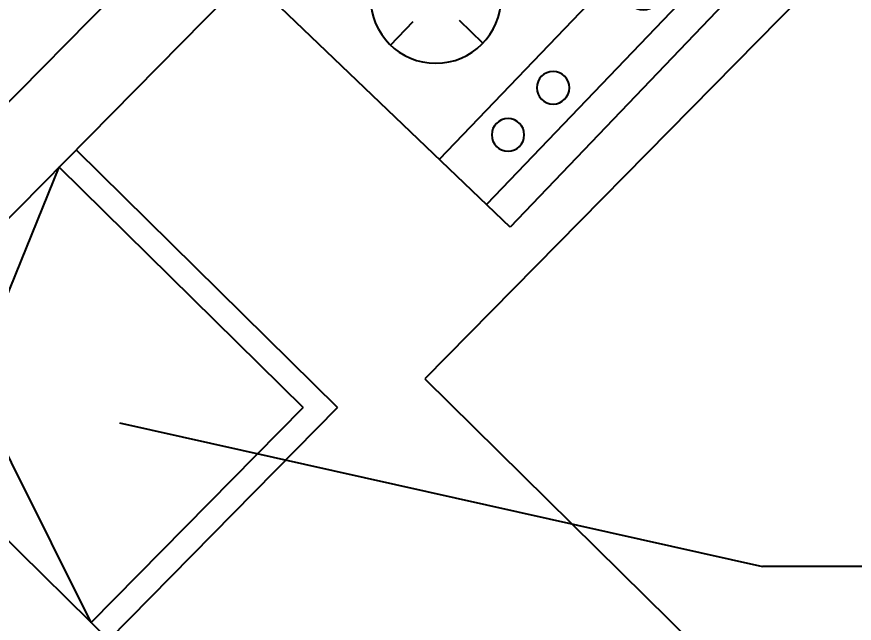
# Model space of a CAD drawing. Extents: x -357449 to -117302, y 127569 to 244935.
# Drawn here: x -253061 to -251007, y 233486 to 234973 of the extents above; entities that cross this region are included whole.
import ezdxf

# ---------------------------------------------------------------- set-up
doc = ezdxf.new("R2010")
doc.units = 0
doc.header["$MEASUREMENT"] = 0
doc.layers.get('0').update_dxf_attribs({"linetype": 'CONTINUOUS'})
doc.layers.get('DEFPOINTS').update_dxf_attribs({"linetype": 'CONTINUOUS'})
for name, color, linetype in [('1', 8, 'CONTINUOUS'), ('PUB_DIM', 123, 'CONTINUOUS'), ('WALL', 1, 'CONTINUOUS'), ('WINDOWS', 4, 'CONTINUOUS')]:
    doc.layers.add(name, color=color, linetype=linetype)
doc.styles.add('DIM_FONT', font='SIMPLEX.shx', dxfattribs={"width": 0.8})
doc.dimstyles.get("Standard").update_dxf_attribs({"dimtxt": 375, "dimasz": 1, "dimexe": 150, "dimexo": 0, "dimgap": 200, "dimtad": 1, "dimdec": 0, "dimzin": 0, "dimdsep": 46, "dimtxsty": 'DIM_FONT', "dimblk1": '_DIMX', "dimblk2": '_DIMX', "dimsah": 1, "dimcen": 200, "dimclrd": 256, "dimclre": 256, "dimclrt": 4, "dimadec": 0, "dimazin": 0, "dimtfac": 1, "dimtdec": 0, "dimtix": 1, "dimtmove": 2, "dimatfit": 3, "dimldrblk": '_DIMX', "dimfxl": 0, "dimtolj": 1, "dimtzin": 0, "dimarcsym": 0})

# ---------------------------------------------------------------- blocks, each defined once
blk = doc.blocks.new('_DIMX')
blk.add_line((-150, 0), (150, 0))
at = {"const_width": 50}
blk.add_lwpolyline([(-70, -70), (70, 70)], dxfattribs=at)
blk = doc.blocks.new('*D467')
at = {"linetype": 'ByBlock'}
for p, q in [((-284290.3, 151688.1), (-285396.6, 152778.2)), ((-285290.4, 152672.2), (-288728.3, 149183.4)), ((-287729.6, 148197.9), (-288835.8, 149288))]:
    blk.add_line(p, q, dxfattribs=at)
at = {"layer": 'DEFPOINTS', "color": 0, "linetype": 'ByBlock'}
for p in [(-284290.3, 151688.1), (-288729, 149182.7), (-287729.6, 148197.9)]:
    blk.add_point(p, dxfattribs=at)
at = {"linetype": 'ByBlock'}
for p, rotation in [((-285289.7, 152672.9), 45.42128490449395), ((-288729, 149182.7), 225.421284904494)]:
    blk.add_blockref('_DIMX', p, dxfattribs=dict(at, rotation=rotation))
at = {"color": 4, "linetype": 'ByBlock', "insert": (-287205.2, 151120.8), "char_height": 250, "attachment_point": 5, "rotation": 45.4213, "style": 'DIM_FONT'}
blk.add_mtext('\\A1;2450', dxfattribs=at)
blk = doc.blocks.new('*D465')
at = {"linetype": 'ByBlock'}
for p, q in [((-286185.4, 149765), (-286830.5, 150400.6)), ((-288267.1, 148729), (-286724.4, 150294.6)), ((-287729.6, 148197.9), (-288374.7, 148833.6))]:
    blk.add_line(p, q, dxfattribs=at)
at = {"layer": 'DEFPOINTS', "color": 0, "linetype": 'ByBlock'}
for p in [(-286723.7, 150295.3), (-286185.4, 149765), (-287729.6, 148197.9)]:
    blk.add_point(p, dxfattribs=at)
at = {"linetype": 'ByBlock'}
for p, rotation in [((-286723.7, 150295.3), 45.42128490449345), ((-288267.8, 148728.3), 225.4212849044934)]:
    blk.add_blockref('_DIMX', p, dxfattribs=dict(at, rotation=rotation))
at = {"color": 4, "linetype": 'ByBlock', "insert": (-287691.6, 149704.8), "char_height": 250, "attachment_point": 5, "rotation": 45.4213, "style": 'DIM_FONT'}
blk.add_mtext('\\A1;1100', dxfattribs=at)
blk = doc.blocks.new('A$C58910DAE')
for p, q in [((0, 600), (0, 0)), ((389.6, 600), (0, 600)), ((269.6, 0), (269.6, 600)), ((349.6, 0), (349.6, 600)), ((389.6, 0), (389.6, 600)), ((129.6, 540), (129.6, 500)), ((49.6, 460), (89.6, 460)), ((209.6, 460), (169.6, 460)), ((129.6, 380), (129.6, 420)), ((129.6, 220), (129.6, 180)), ((49.6, 140), (89.6, 140)), ((209.6, 140), (169.6, 140)), ((129.6, 60), (129.6, 100)), ((0, 0), (389.6, 0))]:
    blk.add_line(p, q)
for centre, radius in [((129.6, 460), 80), ((309.6, 520), 20), ((309.6, 440), 20), ((309.6, 280), 20), ((309.6, 220), 20), ((129.6, 140), 80), ((309.6, 140), 20), ((309.6, 80), 20)]:
    blk.add_circle(centre, radius)

msp = doc.modelspace()

# ---------------------------------------------------------------- linework, layer by layer
at = {"layer": '1'}
for p, q in [((-250478.26, 235691.17), (-252060.34, 234085.66)), ((-252915.17, 234647.24), (-252274.12, 234015.54)), ((-252957.29, 234604.5), (-252358.97, 234014.91)), ((-252060.34, 234085.66), (-249355.82, 231420.63)), ((-252878.36, 233487.82), (-252358.97, 234014.91)), ((-252835.63, 233445.71), (-252274.12, 234015.54))]:
    msp.add_line(p, q, dxfattribs=at)
msp.add_lwpolyline([(-252878.36, 233487.82), (-253171.63, 234075.62), (-252957.29, 234604.5)], dxfattribs=at)
at = {"layer": 'PUB_DIM', "linetype": 'Continuous'}
for p in [(-252809.36, 233977.8), (-248425.83, 233625.59)]:
    msp.add_line(p, (-251232.35, 233625.59), dxfattribs=at)
at = {"layer": 'WALL'}
for p, q in [((-253619.14, 234217.79), (-250320.27, 237565.53)), ((-253476.68, 234077.41), (-250318.19, 237282.7)), ((-253476.68, 234077.41), (-250057.71, 230708.34))]:
    msp.add_line(p, q, dxfattribs=at)

# ---------------------------------------------------------------- block references
at = {"layer": '1', "xscale": -2, "yscale": 2, "zscale": 2, "rotation": 136.2638547083375}
msp.add_blockref('A$C58910DAE', (-251584.7, 235863.17), dxfattribs=at)

# ---------------------------------------------------------------- dimensions: what is measured, and where the dimension line sits
at = {"layer": 'WINDOWS'}
for p1, p2, distance, picture, middle in [((-250444.9, 237688.35), (-253884.15, 234198.14), -1403.04, '*D467', (-253359.77, 237121.04)), ((-253884.15, 234198.14), (-252340, 235765.17), 755.63, '*D465', (-253846.18, 235705.04))]:
    dim = msp.add_aligned_dim(p1=p1, p2=p2, distance=distance, dimstyle='Standard', override={"dimtxt": 250, "dimgap": 150, "dimlfac": 0.5, "dimblk": '_DIMX'}, dxfattribs=at)
    dim.commit()
    dim.dimension.update_dxf_attribs({"geometry": picture, "text_midpoint": middle, "insert": (33845.44, 86000.22)})

doc.saveas('drawing.dxf')
